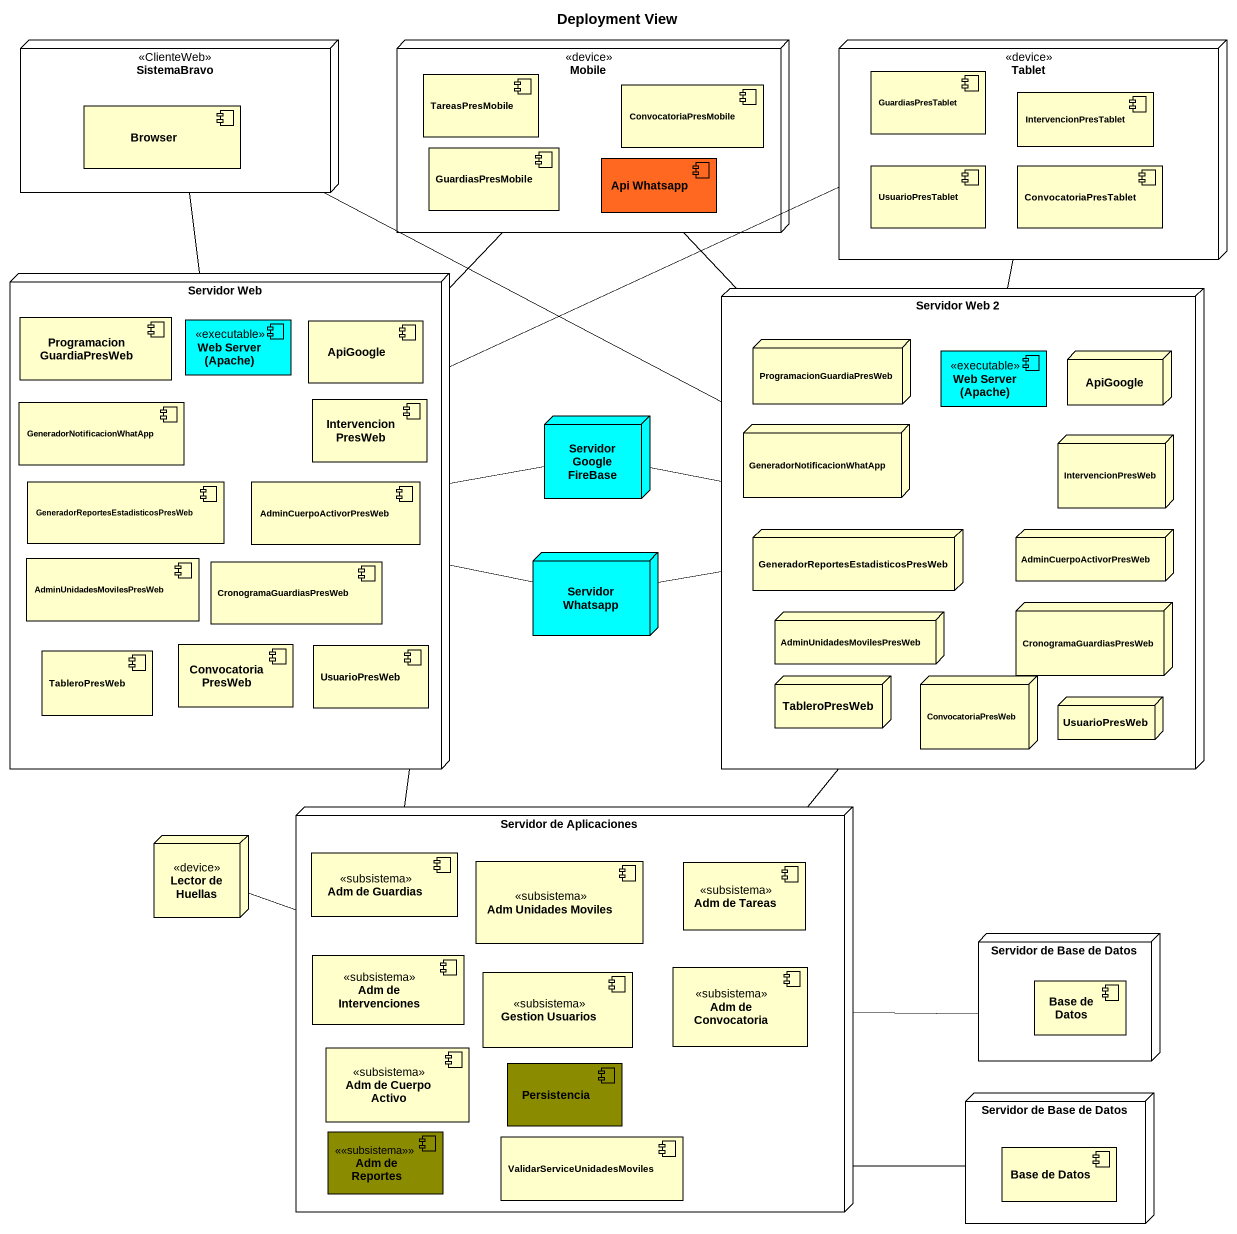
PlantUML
@startuml
title Deployment View
node SistemaBravo <<ClienteWeb>> {
  component Browser
}
node Mobile <<device>> {
  component TareasPresMobile
  component ConvocatoriaPresMobile
  component GuardiasPresMobile
  component "Api Whatsapp" as Api_Whatsapp #FF6820
}
node Tablet <<device>> {
  component GuardiasPresTablet
  component IntervencionPresTablet
  component UsuarioPresTablet
  component ConvocatoriaPresTablet
}
node "Servidor Web" as Servidor_Web {
  component ProgramacionGuardiaPresWeb
  component "Web Server (Apache)" as Web_Server_Apache <<executable>> #00FFFF
  component ApiGoogle
  component GeneradorNotificacionWhatApp
  component IntervencionPresWeb
  component "GeneradorReportesEstadisticosPresWeb" as GeneradorReportesEstadistico
  component AdminCuerpoActivorPresWeb
  component AdminUnidadesMovilesPresWeb
  component CronogramaGuardiasPresWeb
  component TableroPresWeb
  component ConvocatoriaPresWeb
  component UsuarioPresWeb
}
node "Servidor Web 2" as Servidor_Web_2 {
  node "ProgramacionGuardiaPresWeb" as ProgramacionGuardiaPresWeb_2
  component "Web Server (Apache)" as Web_Server_Apache_2 <<executable>> #00FFFF
  node "ApiGoogle" as ApiGoogle_2
  node "GeneradorNotificacionWhatApp" as GeneradorNotificacionWhatApp_2
  node "IntervencionPresWeb" as IntervencionPresWeb_2
  node "GeneradorReportesEstadisticosPresWeb" as GeneradorReportesEstadistico_2
  node "AdminCuerpoActivorPresWeb" as AdminCuerpoActivorPresWeb_2
  node "CronogramaGuardiasPresWeb" as CronogramaGuardiasPresWeb_2
  node "AdminUnidadesMovilesPresWeb" as AdminUnidadesMovilesPresWeb_2
  node "TableroPresWeb" as TableroPresWeb_2
  node "ConvocatoriaPresWeb" as ConvocatoriaPresWeb_2
  node "UsuarioPresWeb" as UsuarioPresWeb_2
}
node "Servidor Google FireBase" as Servidor_Google_FireBase #00FFFF
node "Servidor Whatsapp" as Servidor_Whatsapp #00FFFF
node "Lector de Huellas" as Lector_de_Huellas <<device>>
node "Servidor de Aplicaciones" as Servidor_de_Aplicaciones {
  component "Adm de Guardias" as Adm_de_Guardias <<subsistema>>
  component "Adm Unidades Moviles" as Adm_Unidades_Moviles <<subsistema>>
  component "Adm de Tareas" as Adm_de_Tareas <<subsistema>>
  component "Adm de Intervenciones" as Adm_de_Intervenciones <<subsistema>>
  component "Gestion Usuarios" as Gestion_Usuarios <<subsistema>>
  component "Adm de Convocatoria" as Adm_de_Convocatoria <<subsistema>>
  component "Adm de Cuerpo Activo" as Adm_de_Cuerpo_Activo <<subsistema>>
  component Persistencia #8B8B00
  component "Adm de Reportes" as Adm_de_Reportes <<subsistema>> #8B8B00
  component "ValidarServiceUnidadesMoviles" as ValidarServiceUnidadesMovile
}
node "Servidor de Base de Datos" as Servidor_de_Base_de_Datos {
  component "Base de Datos" as Base_de_Datos
}
node "Servidor de Base de Datos" as Servidor_de_Base_de_Datos_2 {
  component "Base de Datos" as Base_de_Datos_2
}
SistemaBravo -- Servidor_Web
SistemaBravo -right- Servidor_Web_2
Mobile -- Servidor_Web
Mobile -- Servidor_Web_2
Tablet -left- Servidor_Web
Tablet -- Servidor_Web_2
Servidor_Web -right- Servidor_Google_FireBase
Servidor_Web -right- Servidor_Whatsapp
Servidor_Web_2 -left- Servidor_Google_FireBase
Servidor_Web_2 -left- Servidor_Whatsapp
Servidor_Web_2 -- Servidor_de_Aplicaciones
Servidor_de_Aplicaciones -up- Servidor_Web
Servidor_de_Aplicaciones -left- Lector_de_Huellas
Servidor_de_Aplicaciones -right- Servidor_de_Base_de_Datos_2
Servidor_de_Base_de_Datos -left- Servidor_de_Aplicaciones
@enduml
